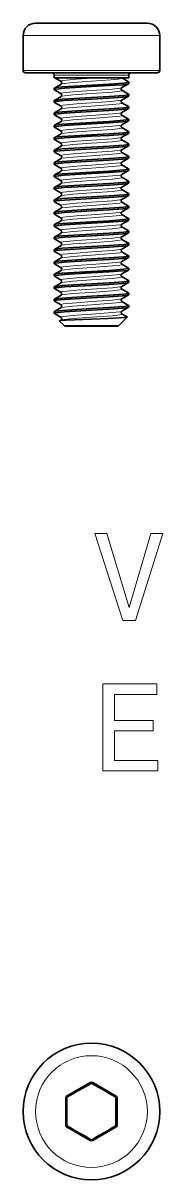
# Model space of a CAD drawing. Extents: x 552 to 708, y 360 to 465.
# Drawn here: x 591.75 to 597.37, y 417.75 to 464.32 of the extents above; entities that cross this region are included whole.
import ezdxf

# ---------------------------------------------------------------- set-up
doc = ezdxf.new("R2010")
doc.units = 0

msp = doc.modelspace()

# ---------------------------------------------------------------- linework, layer by layer
at = {"color": 7, "lineweight": 35, "ltscale": 0.083218}
msp.add_line((595.579, 464.319), (592.25, 464.319), dxfattribs=at)
at = {"color": 7, "lineweight": 35, "ltscale": 0.029282}
msp.add_line((596.75, 464.319), (595.579, 464.319), dxfattribs=at)
at = {"color": 7, "lineweight": 13, "ltscale": 0.101711}
for p, q in [((595.818, 463.819), (591.75, 463.819)), ((595.818, 462.419), (591.75, 462.419))]:
    msp.add_line(p, q, dxfattribs=at)
at = {"color": 7, "lineweight": 35, "ltscale": 0.035}
for p, q in [((591.75, 462.419), (591.75, 463.819)), ((597.25, 462.419), (597.25, 463.819))]:
    msp.add_line(p, q, dxfattribs=at)
at = {"color": 7, "lineweight": 13, "ltscale": 0.035789}
for p, q in [((597.25, 463.819), (595.818, 463.819)), ((597.25, 462.419), (595.818, 462.419))]:
    msp.add_line(p, q, dxfattribs=at)
at = {"color": 7, "lineweight": 35, "ltscale": 0.098013}
msp.add_line((595.771, 462.319), (591.85, 462.319), dxfattribs=at)
at = {"color": 7, "lineweight": 13, "ltscale": 0.055478}
msp.add_line((595.219, 462.219), (593, 462.219), dxfattribs=at)
at = {"color": 7, "lineweight": 35, "ltscale": 0.0025}
for p, q in [((593, 462.119), (593, 462.219)), ((596, 462.119), (596, 462.219))]:
    msp.add_line(p, q, dxfattribs=at)
at = {"color": 7, "lineweight": 35, "ltscale": 0.055478}
msp.add_line((595.219, 462.119), (593, 462.119), dxfattribs=at)
at = {"color": 7, "lineweight": 35, "ltscale": 0.000129747}
msp.add_line((593.022, 462.119), (593.027, 462.118), dxfattribs=at)
at = {"color": 7, "lineweight": 13, "ltscale": 0.036823}
msp.add_line((594.5, 462.118), (593.027, 462.118), dxfattribs=at)
at = {"color": 7, "lineweight": 35, "ltscale": 0.00726}
msp.add_line((593.027, 462.118), (593.278, 461.972), dxfattribs=at)
at = {"color": 7, "lineweight": 13, "ltscale": 0.004573}
msp.add_line((594.683, 462.118), (594.5, 462.118), dxfattribs=at)
at = {"color": 7, "lineweight": 13, "ltscale": 0.004583}
msp.add_line((594.5, 462.106), (594.683, 462.118), dxfattribs=at)
at = {"color": 7, "lineweight": 13, "ltscale": 4.69626e-05}
msp.add_line((594.684, 462.119), (594.683, 462.118), dxfattribs=at)
at = {"color": 7, "lineweight": 13, "ltscale": 0.017363}
msp.add_line((595.377, 462.109), (594.683, 462.118), dxfattribs=at)
at = {"color": 7, "lineweight": 13, "ltscale": 0.019522}
msp.add_line((596, 462.219), (595.219, 462.219), dxfattribs=at)
at = {"color": 7, "lineweight": 35, "ltscale": 0.019522}
msp.add_line((596, 462.119), (595.219, 462.119), dxfattribs=at)
at = {"color": 7, "lineweight": 13, "ltscale": 0.000495911}
msp.add_line((595.727, 462.101), (595.746, 462.101), dxfattribs=at)
at = {"color": 7, "lineweight": 35, "ltscale": 0.00715}
msp.add_line((595.994, 461.957), (595.746, 462.101), dxfattribs=at)
at = {"color": 7, "lineweight": 35, "ltscale": 0.034488}
msp.add_line((597.15, 462.319), (595.771, 462.319), dxfattribs=at)
at = {"color": 7, "lineweight": 35, "ltscale": 0.001563}
for p, q in [((593, 461.637), (593, 461.7)), ((596, 461.887), (596, 461.95)), ((593, 461.137), (593, 461.2)), ((596, 461.387), (596, 461.45)), ((593, 460.637), (593, 460.7)), ((596, 460.887), (596, 460.95)), ((593, 460.137), (593, 460.2)), ((596, 460.387), (596, 460.45)), ((593, 459.637), (593, 459.7)), ((596, 459.887), (596, 459.95)), ((593, 459.137), (593, 459.2)), ((596, 459.387), (596, 459.45)), ((596, 458.887), (596, 458.95)), ((593, 458.637), (593, 458.7)), ((596, 458.387), (596, 458.45)), ((593, 458.137), (593, 458.2)), ((596, 457.887), (596, 457.95)), ((593, 457.637), (593, 457.7)), ((596, 457.387), (596, 457.45)), ((593, 457.137), (593, 457.2)), ((596, 456.887), (596, 456.95)), ((593, 456.637), (593, 456.7)), ((596, 456.387), (596, 456.45)), ((593, 456.137), (593, 456.2)), ((596, 455.887), (596, 455.95)), ((593, 455.637), (593, 455.7)), ((596, 455.387), (596, 455.45)), ((593, 455.137), (593, 455.2)), ((593, 454.637), (593, 454.7)), ((596, 454.887), (596, 454.95)), ((593, 454.137), (593, 454.2)), ((596, 454.387), (596, 454.45)), ((593, 453.637), (593, 453.7)), ((596, 453.887), (596, 453.95)), ((593, 453.137), (593, 453.2)), ((596, 453.387), (596, 453.45)), ((593, 452.637), (593, 452.7)), ((596, 452.887), (596, 452.95))]:
    msp.add_line(p, q, dxfattribs=at)
at = {"color": 7, "lineweight": 35, "ltscale": 0.007861}
for p, q in [((593.006, 461.707), (593.278, 461.865)), ((593.006, 461.63), (593.278, 461.472)), ((595.994, 461.88), (595.722, 461.722)), ((595.994, 461.457), (595.722, 461.615)), ((593.006, 461.207), (593.278, 461.365)), ((593.006, 461.13), (593.278, 460.972)), ((595.994, 461.38), (595.722, 461.222)), ((595.994, 460.957), (595.722, 461.115)), ((593.006, 460.707), (593.278, 460.865)), ((593.006, 460.63), (593.278, 460.472)), ((595.994, 460.88), (595.722, 460.722)), ((595.994, 460.457), (595.722, 460.615)), ((593.006, 460.207), (593.278, 460.365)), ((593.006, 460.13), (593.278, 459.972)), ((595.994, 460.38), (595.722, 460.222)), ((595.994, 459.957), (595.722, 460.115)), ((593.006, 459.707), (593.278, 459.865)), ((595.994, 459.88), (595.722, 459.722)), ((593.006, 459.63), (593.278, 459.472)), ((593.006, 459.207), (593.278, 459.365)), ((595.994, 459.457), (595.722, 459.615)), ((595.994, 459.38), (595.722, 459.222)), ((593.006, 459.13), (593.278, 458.972)), ((593.006, 458.707), (593.278, 458.865)), ((595.994, 458.957), (595.722, 459.115)), ((595.994, 458.88), (595.722, 458.722)), ((593.006, 458.63), (593.278, 458.472)), ((593.006, 458.207), (593.278, 458.365)), ((595.994, 458.457), (595.722, 458.615)), ((595.994, 458.38), (595.722, 458.222)), ((593.006, 458.13), (593.278, 457.972)), ((593.006, 457.707), (593.278, 457.865)), ((595.994, 457.957), (595.722, 458.115)), ((595.994, 457.88), (595.722, 457.722)), ((593.006, 457.63), (593.278, 457.472)), ((593.006, 457.207), (593.278, 457.365)), ((595.994, 457.457), (595.722, 457.615)), ((595.994, 457.38), (595.722, 457.222)), ((593.006, 457.13), (593.278, 456.972)), ((593.006, 456.707), (593.278, 456.865)), ((595.994, 456.957), (595.722, 457.115)), ((595.994, 456.88), (595.722, 456.722)), ((593.006, 456.63), (593.278, 456.472)), ((595.994, 456.457), (595.722, 456.615)), ((595.994, 456.38), (595.722, 456.222)), ((593.006, 456.207), (593.278, 456.365)), ((593.006, 456.13), (593.278, 455.972)), ((595.994, 455.957), (595.722, 456.115)), ((593.006, 455.707), (593.278, 455.865)), ((593.006, 455.63), (593.278, 455.472)), ((595.994, 455.88), (595.722, 455.722)), ((595.994, 455.457), (595.722, 455.615)), ((593.006, 455.207), (593.278, 455.365)), ((593.006, 455.13), (593.278, 454.972)), ((595.994, 455.38), (595.722, 455.222)), ((595.994, 454.957), (595.722, 455.115)), ((593.006, 454.707), (593.278, 454.865)), ((593.006, 454.63), (593.278, 454.472)), ((595.994, 454.88), (595.722, 454.722)), ((595.994, 454.457), (595.722, 454.615)), ((593.006, 454.207), (593.278, 454.365)), ((593.006, 454.13), (593.278, 453.972)), ((595.994, 454.38), (595.722, 454.222)), ((595.994, 453.957), (595.722, 454.115)), ((593.006, 453.707), (593.278, 453.865)), ((593.006, 453.63), (593.278, 453.472)), ((595.994, 453.88), (595.722, 453.722)), ((595.994, 453.457), (595.722, 453.615)), ((593.006, 453.207), (593.278, 453.365)), ((593.006, 453.13), (593.278, 452.972)), ((595.994, 453.38), (595.722, 453.222)), ((593.006, 452.707), (593.278, 452.865)), ((595.994, 452.957), (595.722, 453.115)), ((595.994, 452.88), (595.722, 452.722)), ((593.006, 452.63), (593.278, 452.472))]:
    msp.add_line(p, q, dxfattribs=at)
at = {"color": 7, "lineweight": 35, "ltscale": 0.018005}
for p, q in [((594.5, 461.825), (595.219, 461.865)), ((594.5, 461.762), (595.219, 461.802)), ((594.5, 461.325), (595.219, 461.365)), ((594.5, 461.262), (595.219, 461.302)), ((594.5, 460.825), (595.219, 460.865)), ((594.5, 460.762), (595.219, 460.802)), ((594.5, 460.325), (595.219, 460.365)), ((594.5, 460.262), (595.219, 460.302)), ((594.5, 459.825), (595.219, 459.865)), ((594.5, 459.762), (595.219, 459.802)), ((594.5, 459.325), (595.219, 459.365)), ((594.5, 459.262), (595.219, 459.302)), ((594.5, 458.825), (595.219, 458.865)), ((594.5, 458.762), (595.219, 458.802)), ((594.5, 458.325), (595.219, 458.365)), ((594.5, 458.262), (595.219, 458.302)), ((594.5, 457.825), (595.219, 457.865)), ((594.5, 457.762), (595.219, 457.802)), ((594.5, 457.325), (595.219, 457.365)), ((594.5, 457.262), (595.219, 457.302)), ((594.5, 456.825), (595.219, 456.865)), ((594.5, 456.762), (595.219, 456.802)), ((594.5, 456.325), (595.219, 456.365)), ((594.5, 456.262), (595.219, 456.302)), ((594.5, 455.825), (595.219, 455.865)), ((594.5, 455.762), (595.219, 455.802)), ((594.5, 455.325), (595.219, 455.365)), ((594.5, 455.262), (595.219, 455.302)), ((594.5, 454.825), (595.219, 454.865)), ((594.5, 454.762), (595.219, 454.802)), ((594.5, 454.325), (595.219, 454.365)), ((594.5, 454.262), (595.219, 454.302)), ((594.5, 453.825), (595.219, 453.865)), ((594.5, 453.762), (595.219, 453.802)), ((594.5, 453.325), (595.219, 453.365)), ((594.5, 453.262), (595.219, 453.302)), ((594.5, 452.825), (595.219, 452.865)), ((594.5, 452.762), (595.219, 452.802))]:
    msp.add_line(p, q, dxfattribs=at)
at = {"color": 7, "lineweight": 35, "ltscale": 0.006466}
msp.add_line((593.401, 452.143), (593.218, 452.326), dxfattribs=at)
at = {"color": 7, "lineweight": 35, "ltscale": 0.001687}
msp.add_line((593.22, 452.331), (593.278, 452.365), dxfattribs=at)
at = {"color": 7, "lineweight": 35, "ltscale": 0.01663}
msp.add_line((595.165, 452.43), (594.5, 452.405), dxfattribs=at)
at = {"color": 7, "lineweight": 35, "ltscale": 0.012069}
msp.add_line((595.599, 452.143), (595.941, 452.484), dxfattribs=at)
at = {"color": 7, "lineweight": 35, "ltscale": 0.006276}
msp.add_line((595.939, 452.489), (595.722, 452.615), dxfattribs=at)
at = {"color": 7, "lineweight": 13, "ltscale": 0.040654}
msp.add_line((595.027, 452.143), (593.401, 452.143), dxfattribs=at)
at = {"color": 7, "lineweight": 35, "ltscale": 0.038562}
msp.add_line((595, 452.119), (593.457, 452.119), dxfattribs=at)
at = {"color": 7, "lineweight": 35, "ltscale": 0.013568}
msp.add_line((595.543, 452.119), (595, 452.119), dxfattribs=at)
at = {"color": 7, "lineweight": 13, "ltscale": 0.014305}
msp.add_line((595.599, 452.143), (595.027, 452.143), dxfattribs=at)
at = {"color": 7, "lineweight": 13, "ltscale": 0.027425}
for p, q in [((594.45, 421.684), (593.5, 421.135)), ((595.5, 421.135), (594.55, 421.684)), ((593.45, 421.048), (593.45, 419.952)), ((595.55, 419.952), (595.55, 421.048)), ((593.5, 419.865), (594.45, 419.316)), ((594.55, 419.316), (595.5, 419.865))]:
    msp.add_line(p, q, dxfattribs=at)
at = {"color": 7, "lineweight": 35, "ltscale": 0.027423}
for p, q in [((594.475, 421.64), (593.525, 421.092)), ((595.475, 421.092), (594.525, 421.64)), ((593.525, 419.908), (594.475, 419.36)), ((594.525, 419.36), (595.475, 419.908))]:
    msp.add_line(p, q, dxfattribs=at)
at = {"color": 7, "lineweight": 13, "ltscale": 0.00125}
for p, q in [((594.45, 421.684), (594.475, 421.64)), ((594.55, 421.684), (594.525, 421.64)), ((593.45, 421.048), (593.5, 421.048)), ((593.5, 421.135), (593.525, 421.092)), ((595.5, 421.135), (595.475, 421.092)), ((595.55, 421.048), (595.5, 421.048)), ((593.45, 419.952), (593.5, 419.952)), ((593.5, 419.865), (593.525, 419.908)), ((595.5, 419.865), (595.475, 419.908)), ((595.55, 419.952), (595.5, 419.952)), ((594.45, 419.316), (594.475, 419.36)), ((594.55, 419.316), (594.525, 419.36))]:
    msp.add_line(p, q, dxfattribs=at)
at = {"color": 7, "lineweight": 35, "ltscale": 0.027425}
for p, q in [((593.5, 421.048), (593.5, 419.952)), ((595.5, 419.952), (595.5, 421.048))]:
    msp.add_line(p, q, dxfattribs=at)
at = {"color": 7, "lineweight": 13, "ltscale": 0.000749994}
for p, q in [((595.472, 421.031), (595.472, 421.061)), ((593.528, 419.969), (593.528, 419.939))]:
    msp.add_line(p, q, dxfattribs=at)
at = {"color": 7, "lineweight": 13}
for points in [[(593.278, 461.972), (593.273, 461.976), (593.271, 461.978), (593.271, 461.981), (593.271, 461.983), (593.273, 461.986), (593.276, 461.989), (593.289, 461.995), (593.365, 462.012), (593.892, 462.065), (594.5, 462.106)], [(593.278, 461.865), (593.312, 461.877), (593.748, 461.929), (594.5, 461.981)], [(594.5, 461.981), (595.276, 462.035), (595.578, 462.066), (595.696, 462.087), (595.724, 462.099), (595.727, 462.101)], [(593.278, 461.472), (593.273, 461.476), (593.271, 461.478), (593.271, 461.481), (593.271, 461.483), (593.273, 461.486), (593.276, 461.489), (593.289, 461.495), (593.365, 461.512), (593.892, 461.565), (594.5, 461.606)], [(594.5, 461.606), (595.342, 461.666), (595.64, 461.7), (595.704, 461.715), (595.722, 461.722)], [(594.5, 461.481), (595.349, 461.542), (595.646, 461.577), (595.711, 461.592), (595.726, 461.601), (595.729, 461.605), (595.729, 461.609), (595.725, 461.613), (595.722, 461.615)], [(593.278, 460.972), (593.273, 460.976), (593.271, 460.978), (593.271, 460.981), (593.271, 460.983), (593.273, 460.986), (593.276, 460.989), (593.289, 460.995), (593.365, 461.012), (593.892, 461.065), (594.5, 461.106)], [(593.278, 461.365), (593.312, 461.377), (593.748, 461.429), (594.5, 461.481)], [(594.5, 461.106), (595.282, 461.161), (595.694, 461.212), (595.722, 461.222)], [(594.5, 460.981), (595.335, 461.04), (595.634, 461.074), (595.705, 461.09), (595.724, 461.098), (595.728, 461.102), (595.729, 461.104), (595.729, 461.108), (595.727, 461.111), (595.722, 461.115)], [(593.278, 460.472), (593.273, 460.476), (593.271, 460.478), (593.271, 460.481), (593.271, 460.483), (593.273, 460.486), (593.276, 460.489), (593.289, 460.495), (593.365, 460.512), (593.892, 460.565), (594.5, 460.606)], [(593.278, 460.865), (593.312, 460.877), (593.748, 460.929), (594.5, 460.981)], [(594.5, 460.606), (595.342, 460.666), (595.64, 460.7), (595.704, 460.715), (595.722, 460.722)], [(594.5, 460.481), (595.349, 460.542), (595.646, 460.577), (595.711, 460.592), (595.726, 460.601), (595.729, 460.605), (595.729, 460.609), (595.725, 460.613), (595.722, 460.615)], [(593.278, 459.972), (593.273, 459.976), (593.271, 459.978), (593.271, 459.981), (593.271, 459.983), (593.273, 459.986), (593.276, 459.989), (593.289, 459.995), (593.365, 460.012), (593.892, 460.065), (594.5, 460.106)], [(593.278, 460.365), (593.312, 460.377), (593.748, 460.429), (594.5, 460.481)], [(594.5, 460.106), (595.342, 460.166), (595.64, 460.2), (595.704, 460.215), (595.722, 460.222)], [(594.5, 459.981), (595.349, 460.042), (595.646, 460.077), (595.711, 460.092), (595.726, 460.101), (595.729, 460.105), (595.729, 460.109), (595.725, 460.113), (595.722, 460.115)], [(593.278, 459.865), (593.312, 459.877), (593.748, 459.929), (594.5, 459.981)], [(594.5, 459.606), (595.342, 459.666), (595.64, 459.7), (595.704, 459.715), (595.722, 459.722)], [(593.278, 459.472), (593.273, 459.476), (593.271, 459.478), (593.271, 459.481), (593.271, 459.483), (593.273, 459.486), (593.276, 459.489), (593.289, 459.495), (593.365, 459.512), (593.892, 459.565), (594.5, 459.606)], [(593.278, 459.365), (593.312, 459.377), (593.748, 459.429), (594.5, 459.481)], [(594.5, 459.481), (595.349, 459.542), (595.646, 459.577), (595.711, 459.592), (595.726, 459.601), (595.729, 459.605), (595.729, 459.609), (595.725, 459.613), (595.722, 459.615)], [(594.5, 459.106), (595.342, 459.166), (595.64, 459.2), (595.704, 459.215), (595.722, 459.222)], [(593.278, 458.972), (593.273, 458.976), (593.271, 458.978), (593.271, 458.981), (593.271, 458.983), (593.273, 458.986), (593.276, 458.989), (593.289, 458.995), (593.365, 459.012), (593.892, 459.065), (594.5, 459.106)], [(593.278, 458.865), (593.312, 458.877), (593.748, 458.929), (594.5, 458.981)], [(594.5, 458.981), (595.349, 459.042), (595.646, 459.077), (595.711, 459.092), (595.726, 459.101), (595.729, 459.105), (595.729, 459.109), (595.725, 459.113), (595.722, 459.115)], [(594.5, 458.606), (595.342, 458.666), (595.64, 458.7), (595.704, 458.715), (595.722, 458.722)], [(593.278, 458.472), (593.273, 458.476), (593.271, 458.478), (593.271, 458.481), (593.271, 458.483), (593.273, 458.486), (593.276, 458.489), (593.289, 458.495), (593.365, 458.512), (593.892, 458.565), (594.5, 458.606)], [(593.278, 458.365), (593.312, 458.377), (593.748, 458.429), (594.5, 458.481)], [(594.5, 458.481), (595.349, 458.542), (595.646, 458.577), (595.711, 458.592), (595.726, 458.601), (595.729, 458.605), (595.729, 458.609), (595.725, 458.613), (595.722, 458.615)], [(593.278, 457.972), (593.273, 457.976), (593.271, 457.978), (593.271, 457.981), (593.271, 457.983), (593.273, 457.986), (593.276, 457.989), (593.289, 457.995), (593.365, 458.012), (593.892, 458.065), (594.5, 458.106)], [(593.278, 457.865), (593.312, 457.877), (593.748, 457.929), (594.5, 457.981)], [(594.5, 458.106), (595.342, 458.166), (595.64, 458.2), (595.704, 458.215), (595.722, 458.222)], [(594.5, 457.981), (595.349, 458.042), (595.646, 458.077), (595.711, 458.092), (595.726, 458.101), (595.729, 458.105), (595.729, 458.109), (595.725, 458.113), (595.722, 458.115)], [(593.278, 457.472), (593.273, 457.476), (593.271, 457.478), (593.271, 457.481), (593.271, 457.483), (593.273, 457.486), (593.276, 457.489), (593.289, 457.495), (593.365, 457.512), (593.892, 457.565), (594.5, 457.606)], [(593.278, 457.365), (593.312, 457.377), (593.748, 457.429), (594.5, 457.481)], [(594.5, 457.606), (595.342, 457.666), (595.64, 457.7), (595.704, 457.715), (595.722, 457.722)], [(594.5, 457.481), (595.349, 457.542), (595.646, 457.577), (595.711, 457.592), (595.726, 457.601), (595.729, 457.605), (595.729, 457.609), (595.725, 457.613), (595.722, 457.615)], [(593.278, 456.972), (593.273, 456.976), (593.271, 456.978), (593.271, 456.981), (593.271, 456.983), (593.273, 456.986), (593.276, 456.989), (593.289, 456.995), (593.365, 457.012), (593.892, 457.065), (594.5, 457.106)], [(593.278, 456.865), (593.312, 456.877), (593.748, 456.929), (594.5, 456.981)], [(594.5, 457.106), (595.342, 457.166), (595.64, 457.2), (595.704, 457.215), (595.722, 457.222)], [(594.5, 456.981), (595.349, 457.042), (595.646, 457.077), (595.711, 457.092), (595.726, 457.101), (595.729, 457.105), (595.729, 457.109), (595.725, 457.113), (595.722, 457.115)], [(593.278, 456.472), (593.273, 456.476), (593.271, 456.478), (593.271, 456.481), (593.271, 456.483), (593.273, 456.486), (593.276, 456.489), (593.289, 456.495), (593.365, 456.512), (593.892, 456.565), (594.5, 456.606)], [(593.278, 456.365), (593.312, 456.377), (593.748, 456.429), (594.5, 456.481)], [(594.5, 456.606), (595.342, 456.666), (595.64, 456.7), (595.704, 456.715), (595.722, 456.722)], [(594.5, 456.481), (595.349, 456.542), (595.646, 456.577), (595.711, 456.592), (595.726, 456.601), (595.729, 456.605), (595.729, 456.609), (595.725, 456.613), (595.722, 456.615)], [(593.278, 455.972), (593.273, 455.976), (593.271, 455.978), (593.271, 455.981), (593.271, 455.983), (593.273, 455.986), (593.276, 455.989), (593.289, 455.995), (593.365, 456.012), (593.892, 456.065), (594.5, 456.106)], [(593.278, 455.865), (593.312, 455.877), (593.748, 455.929), (594.5, 455.981)], [(594.5, 456.106), (595.342, 456.166), (595.64, 456.2), (595.704, 456.215), (595.722, 456.222)], [(594.5, 455.981), (595.349, 456.042), (595.646, 456.077), (595.711, 456.092), (595.726, 456.101), (595.729, 456.105), (595.729, 456.109), (595.725, 456.113), (595.722, 456.115)], [(593.278, 455.472), (593.273, 455.476), (593.271, 455.478), (593.271, 455.481), (593.271, 455.483), (593.273, 455.486), (593.276, 455.489), (593.289, 455.495), (593.365, 455.512), (593.892, 455.565), (594.5, 455.606)], [(593.278, 455.365), (593.312, 455.377), (593.748, 455.429), (594.5, 455.481)], [(594.5, 455.606), (595.342, 455.666), (595.64, 455.7), (595.704, 455.715), (595.722, 455.722)], [(594.5, 455.481), (595.349, 455.542), (595.646, 455.577), (595.711, 455.592), (595.726, 455.601), (595.729, 455.605), (595.729, 455.609), (595.725, 455.613), (595.722, 455.615)], [(593.278, 454.972), (593.273, 454.976), (593.271, 454.978), (593.271, 454.981), (593.271, 454.983), (593.273, 454.986), (593.276, 454.989), (593.289, 454.995), (593.365, 455.012), (593.892, 455.065), (594.5, 455.106)], [(594.5, 455.106), (595.342, 455.166), (595.64, 455.2), (595.704, 455.215), (595.722, 455.222)], [(594.5, 454.981), (595.349, 455.042), (595.646, 455.077), (595.711, 455.092), (595.726, 455.101), (595.729, 455.105), (595.729, 455.109), (595.725, 455.113), (595.722, 455.115)], [(593.278, 454.472), (593.273, 454.476), (593.271, 454.478), (593.271, 454.481), (593.271, 454.483), (593.273, 454.486), (593.276, 454.489), (593.289, 454.495), (593.365, 454.512), (593.892, 454.565), (594.5, 454.606)], [(593.278, 454.865), (593.312, 454.877), (593.748, 454.929), (594.5, 454.981)], [(594.5, 454.606), (595.342, 454.666), (595.64, 454.7), (595.704, 454.715), (595.722, 454.722)], [(594.5, 454.481), (595.349, 454.542), (595.646, 454.577), (595.711, 454.592), (595.726, 454.601), (595.729, 454.605), (595.729, 454.609), (595.725, 454.613), (595.722, 454.615)], [(593.278, 453.972), (593.273, 453.976), (593.271, 453.978), (593.271, 453.981), (593.271, 453.983), (593.273, 453.986), (593.276, 453.989), (593.289, 453.995), (593.365, 454.012), (593.892, 454.065), (594.5, 454.106)], [(593.278, 454.365), (593.312, 454.377), (593.748, 454.429), (594.5, 454.481)], [(594.5, 454.106), (595.342, 454.166), (595.64, 454.2), (595.704, 454.215), (595.722, 454.222)], [(594.5, 453.981), (595.349, 454.042), (595.646, 454.077), (595.711, 454.092), (595.726, 454.101), (595.729, 454.105), (595.729, 454.109), (595.725, 454.113), (595.722, 454.115)], [(593.278, 453.472), (593.273, 453.476), (593.271, 453.478), (593.271, 453.481), (593.271, 453.483), (593.273, 453.486), (593.276, 453.489), (593.289, 453.495), (593.365, 453.512), (593.892, 453.565), (594.5, 453.606)], [(593.278, 453.865), (593.312, 453.877), (593.748, 453.929), (594.5, 453.981)], [(594.5, 453.606), (595.342, 453.666), (595.64, 453.7), (595.704, 453.715), (595.722, 453.722)], [(594.5, 453.481), (595.349, 453.542), (595.646, 453.577), (595.711, 453.592), (595.726, 453.601), (595.729, 453.605), (595.729, 453.609), (595.725, 453.613), (595.722, 453.615)], [(593.278, 453.365), (593.312, 453.377), (593.748, 453.429), (594.5, 453.481)], [(594.5, 453.106), (595.342, 453.166), (595.64, 453.2), (595.704, 453.215), (595.722, 453.222)], [(593.278, 452.972), (593.273, 452.976), (593.271, 452.978), (593.271, 452.981), (593.271, 452.983), (593.273, 452.986), (593.276, 452.989), (593.289, 452.995), (593.365, 453.012), (593.892, 453.065), (594.5, 453.106)], [(593.278, 452.865), (593.312, 452.877), (593.748, 452.929), (594.5, 452.981)], [(594.5, 452.981), (595.349, 453.042), (595.646, 453.077), (595.711, 453.092), (595.726, 453.101), (595.729, 453.105), (595.729, 453.109), (595.725, 453.113), (595.722, 453.115)], [(594.5, 452.606), (595.342, 452.666), (595.64, 452.7), (595.704, 452.715), (595.722, 452.722)], [(593.278, 452.472), (593.273, 452.476), (593.271, 452.478), (593.271, 452.481), (593.271, 452.483), (593.273, 452.486), (593.276, 452.489), (593.289, 452.495), (593.365, 452.512), (593.892, 452.565), (594.5, 452.606)], [(593.278, 452.365), (593.312, 452.377), (593.748, 452.429), (594.5, 452.481)], [(594.5, 452.481), (595.349, 452.542), (595.646, 452.577), (595.711, 452.592), (595.726, 452.601), (595.729, 452.605), (595.729, 452.609), (595.725, 452.613), (595.722, 452.615)]]:
    msp.add_lwpolyline(points, dxfattribs=at)
at = {"color": 7, "lineweight": 35}
for points in [[(594.5, 461.762), (593.418, 461.698), (593.064, 461.661), (593.02, 461.65), (593.007, 461.645), (593.002, 461.642), (593.001, 461.64), (593, 461.637)], [(594.5, 461.825), (593.318, 461.753), (593.062, 461.723), (593.019, 461.712), (593.006, 461.707)], [(596, 461.95), (596, 461.948), (595.998, 461.945), (595.993, 461.942), (595.978, 461.936), (595.805, 461.909), (595.219, 461.865)], [(595.994, 461.88), (595.951, 461.867), (595.753, 461.841), (595.219, 461.802)], [(594.5, 461.262), (593.418, 461.198), (593.064, 461.161), (593.02, 461.15), (593.007, 461.145), (593.002, 461.142), (593.001, 461.14), (593, 461.137)], [(594.5, 461.325), (593.318, 461.253), (593.062, 461.223), (593.019, 461.212), (593.006, 461.207)], [(596, 461.45), (596, 461.448), (595.998, 461.445), (595.993, 461.442), (595.978, 461.436), (595.805, 461.409), (595.219, 461.365)], [(595.994, 461.38), (595.951, 461.367), (595.753, 461.341), (595.219, 461.302)], [(594.5, 460.762), (593.418, 460.698), (593.064, 460.661), (593.02, 460.65), (593.007, 460.645), (593.002, 460.642), (593.001, 460.64), (593, 460.637)], [(594.5, 460.825), (593.318, 460.753), (593.062, 460.723), (593.019, 460.712), (593.006, 460.707)], [(596, 460.95), (596, 460.948), (595.998, 460.945), (595.993, 460.942), (595.978, 460.936), (595.805, 460.909), (595.219, 460.865)], [(595.994, 460.88), (595.951, 460.867), (595.753, 460.841), (595.219, 460.802)], [(594.5, 460.262), (593.418, 460.198), (593.064, 460.161), (593.02, 460.15), (593.007, 460.145), (593.002, 460.142), (593.001, 460.14), (593, 460.137)], [(594.5, 460.325), (593.318, 460.253), (593.062, 460.223), (593.019, 460.212), (593.006, 460.207)], [(596, 460.45), (596, 460.448), (595.998, 460.445), (595.993, 460.442), (595.978, 460.436), (595.805, 460.409), (595.219, 460.365)], [(595.994, 460.38), (595.951, 460.367), (595.753, 460.341), (595.219, 460.302)], [(594.5, 459.762), (593.418, 459.698), (593.064, 459.661), (593.02, 459.65), (593.007, 459.645), (593.002, 459.642), (593.001, 459.64), (593, 459.637)], [(594.5, 459.825), (593.318, 459.753), (593.062, 459.723), (593.019, 459.712), (593.006, 459.707)], [(596, 459.95), (596, 459.948), (595.998, 459.945), (595.993, 459.942), (595.978, 459.936), (595.805, 459.909), (595.219, 459.865)], [(595.994, 459.88), (595.951, 459.867), (595.753, 459.841), (595.219, 459.802)], [(594.5, 459.262), (593.418, 459.198), (593.064, 459.161), (593.02, 459.15), (593.007, 459.145), (593.002, 459.142), (593.001, 459.14), (593, 459.137)], [(594.5, 459.325), (593.318, 459.253), (593.062, 459.223), (593.019, 459.212), (593.006, 459.207)], [(596, 459.45), (596, 459.448), (595.998, 459.445), (595.993, 459.442), (595.978, 459.436), (595.805, 459.409), (595.219, 459.365)], [(595.994, 459.38), (595.951, 459.367), (595.753, 459.341), (595.219, 459.302)], [(594.5, 458.762), (593.418, 458.698), (593.064, 458.661), (593.02, 458.65), (593.007, 458.645), (593.002, 458.642), (593.001, 458.64), (593, 458.637)], [(594.5, 458.825), (593.318, 458.753), (593.062, 458.723), (593.019, 458.712), (593.006, 458.707)], [(596, 458.95), (596, 458.948), (595.998, 458.945), (595.993, 458.942), (595.978, 458.936), (595.805, 458.909), (595.219, 458.865)], [(595.994, 458.88), (595.951, 458.867), (595.753, 458.841), (595.219, 458.802)], [(594.5, 458.262), (593.418, 458.198), (593.064, 458.161), (593.02, 458.15), (593.007, 458.145), (593.002, 458.142), (593.001, 458.14), (593, 458.137)], [(594.5, 458.325), (593.318, 458.253), (593.062, 458.223), (593.019, 458.212), (593.006, 458.207)], [(596, 458.45), (596, 458.448), (595.998, 458.445), (595.993, 458.442), (595.978, 458.436), (595.805, 458.409), (595.219, 458.365)], [(595.994, 458.38), (595.951, 458.367), (595.753, 458.341), (595.219, 458.302)], [(594.5, 457.825), (593.318, 457.753), (593.062, 457.723), (593.019, 457.712), (593.006, 457.707)], [(596, 457.95), (596, 457.948), (595.998, 457.945), (595.993, 457.942), (595.978, 457.936), (595.805, 457.909), (595.219, 457.865)], [(595.994, 457.88), (595.951, 457.867), (595.753, 457.841), (595.219, 457.802)], [(594.5, 457.762), (593.418, 457.698), (593.064, 457.661), (593.02, 457.65), (593.007, 457.645), (593.002, 457.642), (593.001, 457.64), (593, 457.637)], [(594.5, 457.325), (593.318, 457.253), (593.062, 457.223), (593.019, 457.212), (593.006, 457.207)], [(596, 457.45), (596, 457.448), (595.998, 457.445), (595.993, 457.442), (595.978, 457.436), (595.805, 457.409), (595.219, 457.365)], [(595.994, 457.38), (595.951, 457.367), (595.753, 457.341), (595.219, 457.302)], [(594.5, 457.262), (593.418, 457.198), (593.064, 457.161), (593.02, 457.15), (593.007, 457.145), (593.002, 457.142), (593.001, 457.14), (593, 457.137)], [(596, 456.95), (596, 456.948), (595.998, 456.945), (595.993, 456.942), (595.978, 456.936), (595.805, 456.909), (595.219, 456.865)], [(595.994, 456.88), (595.951, 456.867), (595.753, 456.841), (595.219, 456.802)], [(594.5, 456.762), (593.418, 456.698), (593.064, 456.661), (593.02, 456.65), (593.007, 456.645), (593.002, 456.642), (593.001, 456.64), (593, 456.637)], [(594.5, 456.825), (593.318, 456.753), (593.062, 456.723), (593.019, 456.712), (593.006, 456.707)], [(596, 456.45), (596, 456.448), (595.998, 456.445), (595.993, 456.442), (595.978, 456.436), (595.805, 456.409), (595.219, 456.365)], [(595.994, 456.38), (595.951, 456.367), (595.753, 456.341), (595.219, 456.302)], [(594.5, 456.262), (593.418, 456.198), (593.064, 456.161), (593.02, 456.15), (593.007, 456.145), (593.002, 456.142), (593.001, 456.14), (593, 456.137)], [(594.5, 456.325), (593.318, 456.253), (593.062, 456.223), (593.019, 456.212), (593.006, 456.207)], [(596, 455.95), (596, 455.948), (595.998, 455.945), (595.993, 455.942), (595.978, 455.936), (595.805, 455.909), (595.219, 455.865)], [(594.5, 455.762), (593.418, 455.698), (593.064, 455.661), (593.02, 455.65), (593.007, 455.645), (593.002, 455.642), (593.001, 455.64), (593, 455.637)], [(594.5, 455.825), (593.318, 455.753), (593.062, 455.723), (593.019, 455.712), (593.006, 455.707)], [(595.994, 455.88), (595.951, 455.867), (595.753, 455.841), (595.219, 455.802)], [(596, 455.45), (596, 455.448), (595.998, 455.445), (595.993, 455.442), (595.978, 455.436), (595.805, 455.409), (595.219, 455.365)], [(594.5, 455.262), (593.418, 455.198), (593.064, 455.161), (593.02, 455.15), (593.007, 455.145), (593.002, 455.142), (593.001, 455.14), (593, 455.137)], [(594.5, 455.325), (593.318, 455.253), (593.062, 455.223), (593.019, 455.212), (593.006, 455.207)], [(595.994, 455.38), (595.951, 455.367), (595.753, 455.341), (595.219, 455.302)], [(594.5, 454.762), (593.418, 454.698), (593.064, 454.661), (593.02, 454.65), (593.007, 454.645), (593.002, 454.642), (593.001, 454.64), (593, 454.637)], [(594.5, 454.825), (593.318, 454.753), (593.062, 454.723), (593.019, 454.712), (593.006, 454.707)], [(596, 454.95), (596, 454.948), (595.998, 454.945), (595.993, 454.942), (595.978, 454.936), (595.805, 454.909), (595.219, 454.865)], [(595.994, 454.88), (595.951, 454.867), (595.753, 454.841), (595.219, 454.802)], [(594.5, 454.262), (593.418, 454.198), (593.064, 454.161), (593.02, 454.15), (593.007, 454.145), (593.002, 454.142), (593.001, 454.14), (593, 454.137)], [(594.5, 454.325), (593.318, 454.253), (593.062, 454.223), (593.019, 454.212), (593.006, 454.207)], [(596, 454.45), (596, 454.448), (595.998, 454.445), (595.993, 454.442), (595.978, 454.436), (595.805, 454.409), (595.219, 454.365)], [(595.994, 454.38), (595.951, 454.367), (595.753, 454.341), (595.219, 454.302)], [(594.5, 453.762), (593.418, 453.698), (593.064, 453.661), (593.02, 453.65), (593.007, 453.645), (593.002, 453.642), (593.001, 453.64), (593, 453.637)], [(594.5, 453.825), (593.318, 453.753), (593.062, 453.723), (593.019, 453.712), (593.006, 453.707)], [(596, 453.95), (596, 453.948), (595.998, 453.945), (595.993, 453.942), (595.978, 453.936), (595.805, 453.909), (595.219, 453.865)], [(595.994, 453.88), (595.951, 453.867), (595.753, 453.841), (595.219, 453.802)], [(594.5, 453.262), (593.418, 453.198), (593.064, 453.161), (593.02, 453.15), (593.007, 453.145), (593.002, 453.142), (593.001, 453.14), (593, 453.137)], [(594.5, 453.325), (593.318, 453.253), (593.062, 453.223), (593.019, 453.212), (593.006, 453.207)], [(596, 453.45), (596, 453.448), (595.998, 453.445), (595.993, 453.442), (595.978, 453.436), (595.805, 453.409), (595.219, 453.365)], [(595.994, 453.38), (595.951, 453.367), (595.753, 453.341), (595.219, 453.302)], [(594.5, 452.762), (593.418, 452.698), (593.064, 452.661), (593.02, 452.65), (593.007, 452.645), (593.002, 452.642), (593.001, 452.64), (593, 452.637)], [(594.5, 452.825), (593.318, 452.753), (593.062, 452.723), (593.019, 452.712), (593.006, 452.707)], [(596, 452.95), (596, 452.948), (595.998, 452.945), (595.993, 452.942), (595.978, 452.936), (595.805, 452.909), (595.219, 452.865)], [(595.994, 452.88), (595.951, 452.867), (595.753, 452.841), (595.219, 452.802)], [(594.5, 452.405), (593.47, 452.36), (593.261, 452.341), (593.228, 452.334), (593.22, 452.331)], [(595.941, 452.484), (595.938, 452.482), (595.927, 452.479), (595.845, 452.467), (595.165, 452.43)]]:
    msp.add_lwpolyline(points, dxfattribs=at)
at = {"color": 7, "lineweight": 13}
for points in [[(596.896, 443.768), (596.018, 440.787), (595.115, 443.768), (594.636, 443.768), (595.766, 440.263), (596.27, 440.263), (597.375, 443.768)], [(594.959, 434.216), (597.178, 434.216), (597.178, 434.639), (595.423, 434.639), (595.423, 435.825), (596.986, 435.825), (596.986, 436.243), (595.423, 436.243), (595.423, 437.292), (597.138, 437.292), (597.138, 437.716), (594.959, 437.716)]]:
    msp.add_lwpolyline(points, close=True, dxfattribs=at)
at = {"color": 7, "lineweight": 35}
msp.add_circle((594.5, 420.5), 2.75, dxfattribs=at)
at = {"color": 7, "lineweight": 13}
msp.add_circle((594.5, 420.5), 2.25, dxfattribs=at)
at = {"color": 7, "lineweight": 35}
for centre, radius, start, end in [((592.25, 463.819), 0.5, 90, 180), ((596.75, 463.819), 0.5, 0, 90), ((591.85, 462.419), 0.1, 180.0336, 269.9664), ((592.9, 462.219), 0.1, 0.0336, 89.9664), ((593.243, 461.92), 0.0632, 359.082, 56.4745), ((595.751, 462.109), 0.01, 90.0001, 239.8507), ((596.1, 462.219), 0.1, 90.0336, 179.9664), ((597.15, 462.419), 0.1, 270.0336, 359.9664), ((593.01, 461.697), 0.0102, 109.8389, 166.2991), ((593.01, 461.64), 0.0102, 193.6957, 250.1597), ((593.243, 461.918), 0.0632, 303.5258, 0.9167), ((595.757, 461.67), 0.0632, 123.5255, 180.9181), ((595.757, 461.668), 0.0632, 179.0833, 236.4742), ((595.99, 461.947), 0.0102, 13.7009, 70.161), ((595.99, 461.89), 0.0102, 289.8403, 346.3043), ((593.01, 461.197), 0.0102, 109.8389, 166.2991), ((593.01, 461.14), 0.0102, 193.6957, 250.1597), ((593.243, 461.42), 0.0632, 359.082, 56.4745), ((593.243, 461.418), 0.0632, 303.5258, 0.9167), ((595.757, 461.17), 0.0632, 123.5255, 180.9181), ((595.757, 461.168), 0.0632, 179.0834, 236.4742), ((595.99, 461.447), 0.0102, 13.7009, 70.161), ((595.99, 461.39), 0.0102, 289.8403, 346.3043), ((593.01, 460.697), 0.0102, 109.8389, 166.2991), ((593.01, 460.64), 0.0102, 193.6957, 250.1597), ((593.243, 460.92), 0.0632, 359.082, 56.4745), ((593.243, 460.918), 0.0632, 303.5258, 0.9167), ((595.757, 460.67), 0.0632, 123.5255, 180.9181), ((595.757, 460.668), 0.0632, 179.0834, 236.4742), ((595.99, 460.947), 0.0102, 13.7009, 70.161), ((595.99, 460.89), 0.0102, 289.8403, 346.3043), ((593.01, 460.197), 0.0102, 109.8389, 166.2991), ((593.01, 460.14), 0.0102, 193.6957, 250.1597), ((593.243, 460.42), 0.0632, 359.0819, 56.4745), ((593.243, 460.418), 0.0632, 303.5258, 0.9167), ((595.757, 460.17), 0.0632, 123.5255, 180.9181), ((595.757, 460.168), 0.0632, 179.0833, 236.4742), ((595.99, 460.447), 0.0102, 13.7009, 70.161), ((595.99, 460.39), 0.0102, 289.8403, 346.3043), ((593.01, 459.697), 0.0102, 109.8389, 166.2991), ((593.243, 459.92), 0.0632, 359.0819, 56.4745), ((593.243, 459.918), 0.0632, 303.5258, 0.9167), ((595.757, 459.67), 0.0632, 123.5255, 180.918), ((595.757, 459.668), 0.0632, 179.0833, 236.4742), ((595.99, 459.947), 0.0102, 13.7009, 70.161), ((595.99, 459.89), 0.0102, 289.8403, 346.3043), ((593.01, 459.64), 0.0102, 193.6957, 250.1597), ((593.01, 459.197), 0.0102, 109.8389, 166.2991), ((593.243, 459.42), 0.0632, 359.0819, 56.4745), ((593.243, 459.418), 0.0632, 303.5258, 0.9167), ((595.757, 459.17), 0.0632, 123.5255, 180.918), ((595.99, 459.447), 0.0102, 13.7009, 70.161), ((595.99, 459.39), 0.0102, 289.8403, 346.3043), ((593.01, 459.14), 0.0102, 193.6957, 250.1597), ((593.243, 458.92), 0.0632, 359.082, 56.4745), ((593.243, 458.918), 0.0632, 303.5258, 0.9167), ((595.757, 459.168), 0.0632, 179.0833, 236.4742), ((595.757, 458.67), 0.0632, 123.5255, 180.9181), ((595.99, 458.947), 0.0102, 13.7009, 70.161), ((595.99, 458.89), 0.0102, 289.8403, 346.3043), ((593.01, 458.697), 0.0102, 109.8389, 166.2991), ((593.01, 458.64), 0.0102, 193.6957, 250.1597), ((593.243, 458.42), 0.0632, 359.082, 56.4745), ((593.243, 458.418), 0.0632, 303.5258, 0.9167), ((595.757, 458.668), 0.0632, 179.0834, 236.4742), ((595.99, 458.447), 0.0102, 13.7009, 70.161), ((595.99, 458.39), 0.0102, 289.8403, 346.3043), ((593.01, 458.197), 0.0102, 109.8389, 166.2991), ((593.01, 458.14), 0.0102, 193.6957, 250.1597), ((593.243, 457.92), 0.0632, 359.0819, 56.4745), ((593.243, 457.918), 0.0632, 303.5258, 0.9166), ((595.757, 458.17), 0.0632, 123.5255, 180.9181), ((595.757, 458.168), 0.0632, 179.0833, 236.4742), ((595.99, 457.947), 0.0102, 13.7009, 70.161), ((595.99, 457.89), 0.0102, 289.8403, 346.3043), ((593.01, 457.697), 0.0102, 109.8389, 166.2991), ((593.01, 457.64), 0.0102, 193.6957, 250.1597), ((593.243, 457.42), 0.0632, 359.0819, 56.4745), ((593.243, 457.418), 0.0632, 303.5258, 0.9167), ((595.757, 457.67), 0.0632, 123.5255, 180.9181), ((595.757, 457.668), 0.0632, 179.0834, 236.4742), ((595.99, 457.447), 0.0102, 13.7009, 70.161), ((595.99, 457.39), 0.0102, 289.8403, 346.3043), ((593.01, 457.197), 0.0102, 109.8389, 166.2991), ((593.01, 457.14), 0.0102, 193.6957, 250.1597), ((593.243, 456.92), 0.0632, 359.0819, 56.4745), ((593.243, 456.918), 0.0632, 303.5258, 0.9167), ((595.757, 457.17), 0.0632, 123.5255, 180.9181), ((595.757, 457.168), 0.0632, 179.0833, 236.4742), ((595.99, 456.947), 0.0102, 13.7009, 70.161), ((595.99, 456.89), 0.0102, 289.8403, 346.3043), ((593.01, 456.697), 0.0102, 109.8389, 166.2991), ((593.01, 456.64), 0.0102, 193.6957, 250.1597), ((593.243, 456.42), 0.0632, 359.0819, 56.4745), ((593.243, 456.418), 0.0632, 303.5258, 0.9167), ((595.757, 456.67), 0.0632, 123.5255, 180.9181), ((595.757, 456.668), 0.0632, 179.0833, 236.4742), ((595.99, 456.447), 0.0102, 13.7009, 70.161), ((595.99, 456.39), 0.0102, 289.8403, 346.3043), ((593.01, 456.197), 0.0102, 109.8389, 166.2991), ((593.01, 456.14), 0.0102, 193.6957, 250.1597), ((593.243, 455.92), 0.0632, 359.0819, 56.4745), ((593.243, 455.918), 0.0632, 303.5258, 0.9167), ((595.757, 456.17), 0.0632, 123.5255, 180.9181), ((595.757, 456.168), 0.0632, 179.0834, 236.4742), ((595.99, 455.947), 0.0102, 13.7009, 70.161), ((593.01, 455.697), 0.0102, 109.8389, 166.2991), ((593.01, 455.64), 0.0102, 193.6957, 250.1597), ((593.243, 455.42), 0.0632, 359.0819, 56.4745), ((595.757, 455.67), 0.0632, 123.5255, 180.9181), ((595.757, 455.668), 0.0632, 179.0833, 236.4742), ((595.99, 455.89), 0.0102, 289.8403, 346.3043), ((595.99, 455.447), 0.0102, 13.7009, 70.161), ((593.01, 455.197), 0.0102, 109.8389, 166.2991), ((593.01, 455.14), 0.0102, 193.6957, 250.1597), ((593.243, 455.418), 0.0632, 303.5258, 0.9167), ((595.757, 455.17), 0.0632, 123.5255, 180.9181), ((595.757, 455.168), 0.0632, 179.0834, 236.4742), ((595.99, 455.39), 0.0102, 289.8403, 346.3043), ((593.01, 454.697), 0.0102, 109.8389, 166.2991), ((593.01, 454.64), 0.0102, 193.6957, 250.1597), ((593.243, 454.92), 0.0632, 359.0819, 56.4745), ((593.243, 454.918), 0.0632, 303.5258, 0.9167), ((595.757, 454.67), 0.0632, 123.5255, 180.9181), ((595.757, 454.668), 0.0632, 179.0833, 236.4742), ((595.99, 454.947), 0.0102, 13.7009, 70.161), ((595.99, 454.89), 0.0102, 289.8403, 346.3043), ((593.01, 454.197), 0.0102, 109.8389, 166.2991), ((593.01, 454.14), 0.0102, 193.6957, 250.1597), ((593.243, 454.42), 0.0632, 359.0819, 56.4745), ((593.243, 454.418), 0.0632, 303.5258, 0.9167), ((595.757, 454.17), 0.0632, 123.5255, 180.9181), ((595.757, 454.168), 0.0632, 179.0833, 236.4742), ((595.99, 454.447), 0.0102, 13.7009, 70.161), ((595.99, 454.39), 0.0102, 289.8403, 346.3043), ((593.01, 453.697), 0.0102, 109.8389, 166.2991), ((593.01, 453.64), 0.0102, 193.6957, 250.1597), ((593.243, 453.92), 0.0632, 359.0819, 56.4745), ((593.243, 453.918), 0.0632, 303.5258, 0.9167), ((595.757, 453.67), 0.0632, 123.5255, 180.9181), ((595.757, 453.668), 0.0632, 179.0833, 236.4742), ((595.99, 453.947), 0.0102, 13.7009, 70.161), ((595.99, 453.89), 0.0102, 289.8403, 346.3043), ((593.01, 453.197), 0.0102, 109.8389, 166.2991), ((593.01, 453.14), 0.0102, 193.6957, 250.1597), ((593.243, 453.42), 0.0632, 359.0819, 56.4745), ((593.243, 453.418), 0.0632, 303.5258, 0.9167), ((595.757, 453.17), 0.0632, 123.5255, 180.9181), ((595.757, 453.168), 0.0632, 179.0833, 236.4742), ((595.99, 453.447), 0.0102, 13.7009, 70.161), ((595.99, 453.39), 0.0102, 289.8403, 346.3043), ((593.01, 452.697), 0.0102, 109.8389, 166.2991), ((593.243, 452.92), 0.0632, 359.0819, 56.4745), ((593.243, 452.918), 0.0632, 303.5258, 0.9167), ((595.757, 452.67), 0.0632, 123.5255, 180.9181), ((595.757, 452.668), 0.0632, 179.0833, 236.4742), ((595.99, 452.947), 0.0102, 13.7009, 70.161), ((595.99, 452.89), 0.0102, 289.8403, 346.3043), ((593.01, 452.64), 0.0102, 193.6957, 250.1597), ((593.22, 452.328), 0.00321, 96.811, 221.0881), ((593.243, 452.42), 0.0632, 359.0819, 56.4745), ((593.243, 452.418), 0.0632, 303.518, 0.9174), ((595.938, 452.486), 0.00286, 318.8207, 83.0881), ((593.457, 452.199), 0.08, 225.0045, 269.9955), ((595.543, 452.199), 0.08, 270.0045, 314.9955), ((594.5, 421.597), 0.05, 60, 120), ((593.55, 421.048), 0.05, 120, 180), ((595.45, 421.048), 0.05, 0, 60), ((593.55, 419.952), 0.05, 180, 240), ((595.45, 419.952), 0.05, 300, 360), ((594.5, 419.403), 0.05, 240, 300)]:
    msp.add_arc(centre, radius, start, end, dxfattribs=at)
at = {"color": 7, "lineweight": 13}
for centre, radius, start, end in [((595.278, 450.38), 11.729, 87.8083, 89.5144), ((595.732, 462.109), 0.01, 91.0937, 239.2873), ((617.414, 380.812), 46.803, 119.3132, 120.6868), ((594.5, 421.597), 0.1, 60, 120), ((594.469, 421.608), 0.0333, 23.2811, 78.5588), ((571.586, 380.811), 46.804, 59.3132, 60.6867), ((593.55, 421.048), 0.1, 120, 180), ((593.524, 421.027), 0.0333, 83.2811, 138.5588), ((593.556, 421.081), 0.0333, 161.4413, 216.7189), ((640.003, 420.501), 46.478, 179.3099, 180.656), ((595.444, 421.081), 0.0333, 323.2811, 18.5588), ((549.094, 420.499), 46.38, 359.3084, 0.6574), ((595.45, 421.048), 0.1, 0, 60), ((593.55, 419.952), 0.1, 180, 240), ((593.556, 419.919), 0.0333, 143.2811, 198.5588), ((617.414, 460.189), 46.804, 239.3132, 240.6867), ((571.586, 460.189), 46.804, 299.3132, 300.6868), ((595.476, 419.973), 0.0333, 263.2811, 318.5588), ((595.45, 419.952), 0.1, 300, 360), ((594.5, 419.403), 0.1, 240, 300), ((594.531, 419.392), 0.0333, 203.281, 258.5588)]:
    msp.add_arc(centre, radius, start, end, dxfattribs=at)
for centre, major_axis, start_param, end_param in [((594.5, 421.597), (0.025, 0.0433), 0, 1.122964), ((595.45, 421.048), (0.05, 0), 0, 1.122964), ((593.55, 419.952), (-0.05, 0), 0, 1.122964), ((595.45, 419.952), (0.025, -0.0433), 0, 1.122964), ((594.5, 419.403), (-0.025, -0.0433), 6.283185, 7.406149)]:
    msp.add_ellipse(centre, major_axis=major_axis, ratio=0.27735, start_param=start_param, end_param=end_param, dxfattribs=at)

doc.saveas('drawing.dxf')
